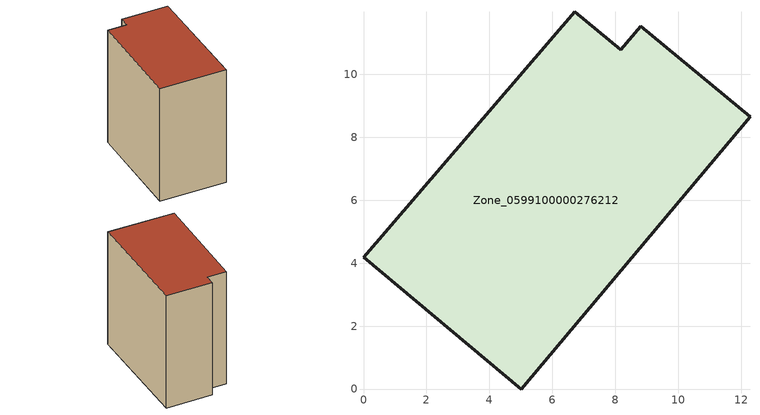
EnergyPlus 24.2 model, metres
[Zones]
Zone_0599100000276212
 floor ground (C_G): 5,0 0,4.19 6.71,11.98 8.16,10.77 8.8,11.53 12.28,8.64 z0
 wall outside (C_F): 8.8,11.53 8.16,10.77 6.71,11.98 0,4.19 5,0 12.28,8.64 8.8,11.53 z0:11.77
 roof outside (C_R): 5,0 12.28,8.64 8.8,11.53 8.16,10.77 6.71,11.98 0,4.19 z11.77
[BUILDING]
Pand.0599100000276212: North Axis=0; Terrain=City; Loads Convergence Tolerance Value=0.04; Temperature Convergence Tolerance Value=0.4; Solar Distribution=FullExterior; Maximum Number of Warmup Days=25; Minimum Number of Warmup Days=1
[Site:Location]
Rotterdam.The.Hague.AP_ZH_NLD Design_Conditions: Latitude=51.96; Longitude=4.45; Time Zone=1; Elevation=-4.5
[SITE:GROUNDTEMPERATURE:BUILDINGSURFACE]
18, 18, 18, 18, 18, 18, 18, 18, 18, 18, 18, 18
[MATERIAL] Thermal Absorptance=0.9; Solar Absorptance=0.7; Visible Absorptance=0.7
Name | Roughness | Thickness | Conductivity | Density | Specific Heat
G.TI.1946 | MediumSmooth | 0.15 | 1 | 540 | 1210
F.TI.1946 | Rough | 0.3 | 0.857143 | 1920 | 840
R.TI.1946 | MediumRough | 0.2 | 0.1 | 1500 | 1000
[CONSTRUCTION]
C_G: G.TI.1946
C_F: F.TI.1946
C_R: R.TI.1946
[ZONE]
Zone_0599100000276212: Type=1; Multiplier=1; Ceiling Height=Autocalculate; Volume=Autocalculate; Floor Area=autocalculate; Part of Total Floor Area=Yes
[ZONEINFILTRATION:DESIGNFLOWRATE]
Infil_Zone_0599100000276212: Zone or ZoneList or Space or SpaceList=Zone_0599100000276212; Schedule=AlwaysOn; Design Flow Rate Calculation Method=Flow/Area; Flow Rate per Floor Area=0.003; Constant Term Coefficient=1; Temperature Term Coefficient=0; Velocity Term Coefficient=0; Velocity Squared Term Coefficient=0
[HVACTEMPLATE:ZONE:IDEALLOADSAIRSYSTEM]
Zone_0599100000276212: Maximum Heating Supply Air Temperature=50; Minimum Cooling Supply Air Temperature=13; Maximum Heating Supply Air Humidity Ratio=0.0156; Minimum Cooling Supply Air Humidity Ratio=0.0077; Heating Limit=NoLimit; Cooling Limit=NoLimit; Dehumidification Control Type=ConstantSensibleHeatRatio; Cooling Sensible Heat Ratio=0.7; Dehumidification Setpoint=60; Humidification Control Type=None; Humidification Setpoint=30; Outdoor Air Method=None; Outdoor Air Flow Rate per Person=0.00944; Outdoor Air Flow Rate per Zone Floor Area=0; Outdoor Air Flow Rate per Zone=0; Demand Controlled Ventilation Type=None; Outdoor Air Economizer Type=NoEconomizer; Heat Recovery Type=None; Sensible Heat Recovery Effectiveness=0.7; Latent Heat Recovery Effectiveness=0.65
[ZONECONTROL:THERMOSTAT]
ThermostatControl_Zone_0599100000276212: Zone or ZoneList=Zone_0599100000276212; Control Type Schedule=DualSetpointControlType; Control 1=Thermostat_Zone_0599100000276212; Temperature Difference Between Cutout And Setpoint=0
[THERMOSTATSETPOINT:DUALSETPOINT]
Thermostat_Zone_0599100000276212: Heating Setpoint Temperature Schedule=HeatingSetpoint_Zone_0599100000276212; Cooling Setpoint Temperature Schedule=CoolingSetpoint_Zone_0599100000276212
[SCHEDULE:COMPACT]
HeatingSetpoint_Zone_0599100000276212: Through: 12/31, For: AllDays, Until: 24:00, 21
CoolingSetpoint_Zone_0599100000276212: Through: 12/31, For: AllDays, Until: 24:00, 24
DualSetpointControlType: Through: 12/31, For: AllDays, Until: 24:00, 4
AlwaysOn: Through: 12/31, For: AllDays, Until: 24:00, 1
